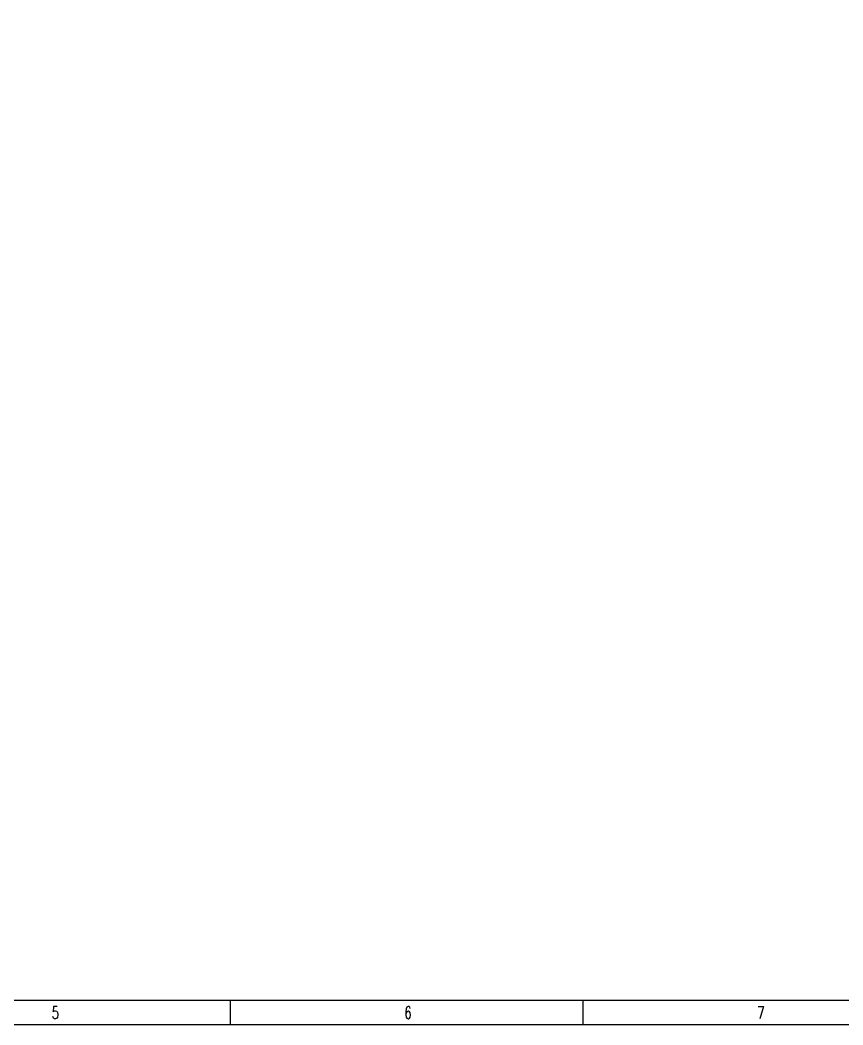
# Model space of a CAD drawing. Header units: inches. Extents: x 4934 to 71834, y 516767 to 558817.
# Drawn here: x 38069 to 54952, y 516767 to 537371 of the extents above; entities that cross this region are included whole.
import ezdxf

# ---------------------------------------------------------------- set-up
doc = ezdxf.new("R2010")
doc.units = ezdxf.units.IN
doc.header["$MEASUREMENT"] = 0
doc.styles.add('HZ', font='txt_____.ttf', dxfattribs={"width": 0.7, "bigfont": 'HZTXT'})

msp = doc.modelspace()

# ---------------------------------------------------------------- linework, layer by layer
msp.add_lwpolyline([(6184, 558317), (71330, 558317), (71330, 517267), (6184, 517267)], close=True)
at = {"color": 4, "flags": 128}
for points in [[(42377, 517267), (42377, 516767)], [(49615, 517267), (49615, 516767)], [(71834, 516767), (4934, 516767)]]:
    msp.add_lwpolyline(points, dxfattribs=at)

# ---------------------------------------------------------------- texts
at = {"color": 0, "style": 'HZ', "width": 0.7}
for s, p in [('5', (38715, 516892)), ('6', (45954, 516892)), ('7', (53192, 516892))]:
    msp.add_text(s, height=250, dxfattribs=at).set_placement(p)

doc.saveas('drawing.dxf')
